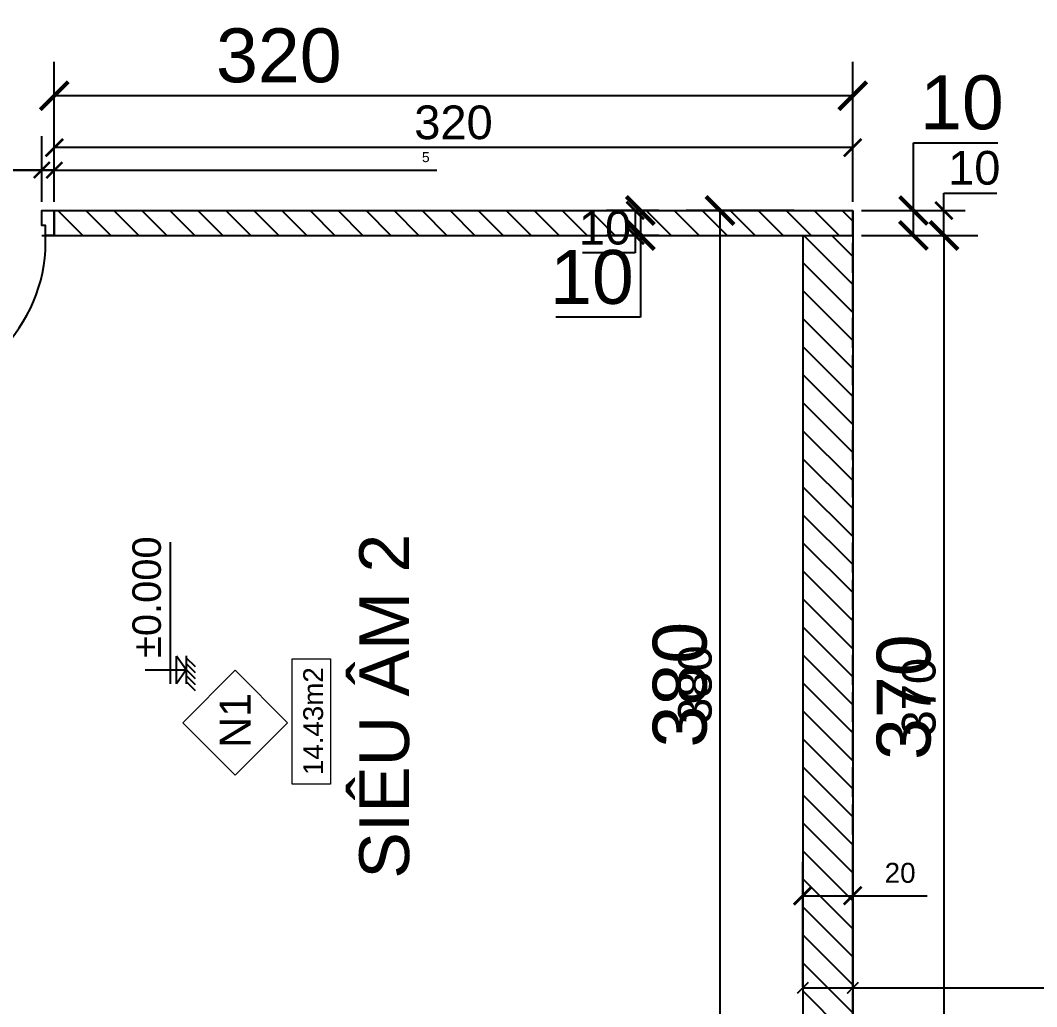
# Model space of a CAD drawing. Header units: millimetres. Extents: x -26398 to 135532, y -376633 to 43268.
# Drawn here: x 10503.4 to 10910.8, y -358794 to -358398.8 of the extents above; entities that cross this region are included whole.
import ezdxf
from ezdxf.enums import TextEntityAlignment as Align

# ---------------------------------------------------------------- set-up
doc = ezdxf.new("R2010")
doc.units = ezdxf.units.MM
doc.linetypes.add('ACAD_ISO02W100', pattern=[15, 12, -3])
for name, color, linetype in [('0 @ 5', 7, 'Continuous'), ('0 @ 8', 7, 'Continuous'), ('A-Door', 150, 'Continuous'), ('A5-KICHTHUOC', 251, 'Continuous'), ('cửa', 152, 'Continuous'), ('NT', 1, 'Continuous'), ('trục chia', 160, 'ACAD_ISO02W100'), ('TƯỜNG', 52, 'Continuous')]:
    doc.layers.add(name, color=color, linetype=linetype)
doc.layers.add('A6-GHICHU', color=147, linetype='Continuous', lineweight=20)
doc.styles.add('GHICHU35', font='', dxfattribs={"width": 0.9, "height": 350})
doc.styles.get("Standard").update_dxf_attribs({"font": 'arial.ttf'})
doc.styles.add('TUANH', font='')
doc.styles.get('GHICHU35').set_extended_font_data('VNI-Helve')
doc.styles.get('TUANH').set_extended_font_data('VNI-Helve-Condense', bold=True)
doc.dimstyles.new('SCALE dimmatbang', dxfattribs={"dimscale": 70, "dimtxt": 2.7, "dimasz": 1.4, "dimexe": 1.7, "dimexo": 0.7, "dimtad": 1, "dimtoh": 1, "dimdec": 1, "dimtxsty": 'Standard', "dimblk": 'ARCHTICK', "dimcen": 2.5, "dimclrd": 1, "dimclre": 256, "dimadec": 0, "dimazin": 0, "dimtfac": 1, "dimtdec": 1, "dimtmove": 0, "dimatfit": 3, "dimfxl": 1, "dimarcsym": 0})

# ---------------------------------------------------------------- blocks, each defined once
blk = doc.blocks.new('A$C7DB75F4D')
at = {"layer": 'A-Door'}
for points in [[(625, 740), (625, 660), (665, 660), (665, 740)], [(625, 180), (625, 660), (665, 660), (665, 180)], [(625, 100), (625, 180), (665, 180), (665, 100)], [(35, 100), (35, 60), (50, 60), (50, 50), (50, 0), (0, 0), (0, 100)], [(665, 100), (700, 100), (700, 0), (650, 0), (650, 50), (650, 60), (665, 60)]]:
    blk.add_lwpolyline(points, close=True, dxfattribs=at)
at = {"layer": 'NT', "color": 1}
blk.add_arc((650, 125), 615.5, 92.3278, 182.3278, dxfattribs=at)
blk = doc.blocks.new('1-cote nen')
for p, q in [((-1.8, 267.2), (-1.8, 0)), ((-91.4, 101.9), (827.5, 101.9)), ((-1.8, 0), (-91.4, 62.9)), ((-91.4, 62.9), (87.7, 62.9)), ((89.6, 0), (-91.4, 0)), ((-1.8, 0), (87.7, 62.9)), ((-137.3, -60), (-77.3, 0)), ((-98.7, -60), (-38.7, 0)), ((-60, -60), (0, 0)), ((-21.3, -60), (38.7, 0)), ((17.3, -60), (77.3, 0))]:
    blk.add_line(p, q)
at = {"ltscale": 50, "style": 'GHICHU35', "width": 0.9}
blk.add_attdef('%%P0.000', (75.5, 163.9), '', height=187.5, dxfattribs=at)
blk = doc.blocks.new('_ArchTick')
at = {"color": 0, "linetype": 'ByBlock', "const_width": 0.15}
blk.add_lwpolyline([(-0.5, -0.5), (0.5, 0.5)], dxfattribs=at)
blk = doc.blocks.new('*D7882')
at = {"lineweight": -2, "transparency": 16777216}
for p, q in [((10517.05, -358469.35), (10517.05, -358415.36)), ((10837.05, -358469.35), (10837.05, -358415.36))]:
    blk.add_line(p, q, dxfattribs=at)
at = {"color": 1, "lineweight": -2, "transparency": 16777216}
blk.add_line((10837.05, -358428.96), (10517.05, -358428.96), dxfattribs=at)
at = {"layer": 'DEFPOINTS', "color": 0, "transparency": 16777216}
for p in [(10517.05, -358428.96), (10517.05, -358474.95), (10837.05, -358474.95)]:
    blk.add_point(p, dxfattribs=at)
at = {"color": 1, "lineweight": -2, "transparency": 16777216, "xscale": 11.2, "yscale": 11.2, "zscale": 11.2, "rotation": 180}
blk.add_blockref('_ArchTick', (10517.05, -358428.96), dxfattribs=at)
at = {"color": 1, "lineweight": -2, "transparency": 16777216, "xscale": 11.2, "yscale": 11.2, "zscale": 11.2}
blk.add_blockref('_ArchTick', (10837.05, -358428.96), dxfattribs=at)
at = {"color": 0, "transparency": 16777216, "insert": (10607.05, -358412.93), "char_height": 21.6, "attachment_point": 5}
blk.add_mtext('320', dxfattribs=at)
blk = doc.blocks.new('*D7883')
at = {"lineweight": -2, "transparency": 16777216}
for p, q in [((10517.05, -358471.45), (10517.05, -358441.24)), ((10837.05, -358471.45), (10837.05, -358441.24))]:
    blk.add_line(p, q, dxfattribs=at)
at = {"color": 1, "lineweight": -2, "transparency": 16777216}
blk.add_line((10837.05, -358449.74), (10517.05, -358449.74), dxfattribs=at)
at = {"layer": 'DEFPOINTS', "color": 0, "transparency": 16777216}
for p in [(10517.05, -358449.74), (10517.05, -358474.95), (10837.05, -358474.95)]:
    blk.add_point(p, dxfattribs=at)
at = {"color": 1, "lineweight": -2, "transparency": 16777216, "xscale": 7, "yscale": 7, "zscale": 7, "rotation": 180}
blk.add_blockref('_ArchTick', (10517.05, -358449.74), dxfattribs=at)
at = {"color": 1, "lineweight": -2, "transparency": 16777216, "xscale": 7, "yscale": 7, "zscale": 7}
blk.add_blockref('_ArchTick', (10837.05, -358449.74), dxfattribs=at)
at = {"color": 0, "transparency": 16777216, "insert": (10677.05, -358439.72), "char_height": 13.5, "attachment_point": 5}
blk.add_mtext('320', dxfattribs=at)
blk = doc.blocks.new('*D7884')
at = {"lineweight": -2, "transparency": 16777216}
for p, q in [((10512.05, -358469.35), (10512.05, -358445.16)), ((10517.05, -358469.35), (10517.05, -358445.16))]:
    blk.add_line(p, q, dxfattribs=at)
at = {"color": 1, "lineweight": -2, "transparency": 16777216}
for p, q in [((10512.05, -358458.76), (10485, -358458.76)), ((10517.05, -358458.76), (10512.05, -358458.76)), ((10517.05, -358458.76), (10523.45, -358458.76))]:
    blk.add_line(p, q, dxfattribs=at)
at = {"layer": 'DEFPOINTS', "color": 0, "transparency": 16777216}
for p in [(10512.05, -358458.76), (10512.05, -358474.95), (10517.05, -358474.95)]:
    blk.add_point(p, dxfattribs=at)
at = {"color": 1, "lineweight": -2, "transparency": 16777216, "xscale": 6.4, "yscale": 6.4, "zscale": 6.4}
blk.add_blockref('_ArchTick', (10512.05, -358458.76), dxfattribs=at)
at = {"color": 1, "lineweight": -2, "transparency": 16777216, "xscale": 6.4, "yscale": 6.4, "zscale": 6.4, "rotation": 180}
blk.add_blockref('_ArchTick', (10517.05, -358458.76), dxfattribs=at)
at = {"color": 0, "transparency": 16777216, "insert": (10492.12, -358450.5), "char_height": 6.4, "attachment_point": 5}
blk.add_mtext('5', dxfattribs=at)
blk = doc.blocks.new('*D7885')
at = {"lineweight": -2, "transparency": 16777216}
for p, q in [((10512.05, -358471.45), (10512.05, -358450.26)), ((10517.05, -358471.45), (10517.05, -358450.26))]:
    blk.add_line(p, q, dxfattribs=at)
at = {"color": 1, "lineweight": -2, "transparency": 16777216}
for p, q in [((10512.05, -358458.76), (10195.68, -358458.76)), ((10517.05, -358458.76), (10512.05, -358458.76)), ((10517.05, -358458.76), (10521.05, -358458.76))]:
    blk.add_line(p, q, dxfattribs=at)
at = {"layer": 'DEFPOINTS', "color": 0, "transparency": 16777216}
for p in [(10512.05, -358458.76), (10512.05, -358474.95), (10517.05, -358474.95)]:
    blk.add_point(p, dxfattribs=at)
at = {"color": 1, "lineweight": -2, "transparency": 16777216, "xscale": 4, "yscale": 4, "zscale": 4}
blk.add_blockref('_ArchTick', (10512.05, -358458.76), dxfattribs=at)
at = {"color": 1, "lineweight": -2, "transparency": 16777216, "xscale": 4, "yscale": 4, "zscale": 4, "rotation": 180}
blk.add_blockref('_ArchTick', (10517.05, -358458.76), dxfattribs=at)
at = {"color": 0, "transparency": 16777216, "insert": (10200.13, -358453.6), "char_height": 4, "attachment_point": 5}
blk.add_mtext('5', dxfattribs=at)
blk = doc.blocks.new('*D7886')
at = {"lineweight": -2, "transparency": 16777216}
for p, q in [((10447.05, -358469.35), (10447.05, -358444.73)), ((10452.05, -358469.35), (10452.05, -358444.73))]:
    blk.add_line(p, q, dxfattribs=at)
at = {"color": 1, "lineweight": -2, "transparency": 16777216}
for p, q in [((10447.05, -358458.33), (10417.22, -358458.33)), ((10452.05, -358458.33), (10447.05, -358458.33)), ((10452.05, -358458.33), (10458.45, -358458.33))]:
    blk.add_line(p, q, dxfattribs=at)
at = {"layer": 'DEFPOINTS', "color": 0, "transparency": 16777216}
for p in [(10447.05, -358458.33), (10447.05, -358474.95), (10452.05, -358474.95)]:
    blk.add_point(p, dxfattribs=at)
at = {"color": 1, "lineweight": -2, "transparency": 16777216, "xscale": 6.4, "yscale": 6.4, "zscale": 6.4}
blk.add_blockref('_ArchTick', (10447.05, -358458.33), dxfattribs=at)
at = {"color": 1, "lineweight": -2, "transparency": 16777216, "xscale": 6.4, "yscale": 6.4, "zscale": 6.4, "rotation": 180}
blk.add_blockref('_ArchTick', (10452.05, -358458.33), dxfattribs=at)
at = {"color": 0, "transparency": 16777216, "insert": (10424.34, -358450.08), "char_height": 6.4, "attachment_point": 5}
blk.add_mtext('5', dxfattribs=at)
blk = doc.blocks.new('*D7887')
at = {"lineweight": -2, "transparency": 16777216}
for p, q in [((10447.05, -358471.45), (10447.05, -358450.26)), ((10452.05, -358471.45), (10452.05, -358450.26))]:
    blk.add_line(p, q, dxfattribs=at)
at = {"color": 1, "lineweight": -2, "transparency": 16777216}
for p, q in [((10447.05, -358458.76), (10443.05, -358458.76)), ((10447.05, -358458.76), (10452.05, -358458.76)), ((10452.05, -358458.76), (10670.42, -358458.76))]:
    blk.add_line(p, q, dxfattribs=at)
at = {"layer": 'DEFPOINTS', "color": 0, "transparency": 16777216}
for p in [(10447.05, -358458.76), (10447.05, -358474.95), (10452.05, -358474.95)]:
    blk.add_point(p, dxfattribs=at)
at = {"color": 1, "lineweight": -2, "transparency": 16777216, "xscale": 4, "yscale": 4, "zscale": 4}
blk.add_blockref('_ArchTick', (10447.05, -358458.76), dxfattribs=at)
at = {"color": 1, "lineweight": -2, "transparency": 16777216, "xscale": 4, "yscale": 4, "zscale": 4, "rotation": 180}
blk.add_blockref('_ArchTick', (10452.05, -358458.76), dxfattribs=at)
at = {"color": 0, "transparency": 16777216, "insert": (10665.96, -358453.6), "char_height": 4, "attachment_point": 5}
blk.add_mtext('5', dxfattribs=at)
blk = doc.blocks.new('*D7812')
at = {"lineweight": -2, "transparency": 16777216}
for p, q in [((10757.25, -358474.95), (10738.35, -358474.95)), ((10757.25, -358484.95), (10738.35, -358484.95))]:
    blk.add_line(p, q, dxfattribs=at)
at = {"color": 1, "lineweight": -2, "transparency": 16777216}
for p, q in [((10751.95, -358474.95), (10751.95, -358484.95)), ((10751.95, -358484.95), (10751.95, -358517.74)), ((10751.95, -358517.74), (10718.12, -358517.74))]:
    blk.add_line(p, q, dxfattribs=at)
at = {"layer": 'DEFPOINTS', "color": 0, "transparency": 16777216}
for p in [(10762.85, -358474.95), (10751.95, -358484.95), (10762.85, -358484.95)]:
    blk.add_point(p, dxfattribs=at)
at = {"color": 1, "lineweight": -2, "transparency": 16777216, "xscale": 11.2, "yscale": 11.2, "zscale": 11.2}
for p, rotation in [((10751.95, -358474.95), 90), ((10751.95, -358484.95), 270)]:
    blk.add_blockref('_ArchTick', p, dxfattribs=dict(at, rotation=rotation))
at = {"color": 0, "transparency": 16777216, "insert": (10732.53, -358501.71), "char_height": 21.6, "attachment_point": 5}
blk.add_mtext('10', dxfattribs=at)
blk = doc.blocks.new('*D7813')
at = {"lineweight": -2, "transparency": 16777216}
for p, q in [((10759.35, -358474.95), (10741.4, -358474.95)), ((10759.35, -358484.95), (10741.4, -358484.95))]:
    blk.add_line(p, q, dxfattribs=at)
at = {"color": 1, "lineweight": -2, "transparency": 16777216}
for p, q in [((10749.9, -358474.95), (10749.9, -358484.95)), ((10749.9, -358484.95), (10749.9, -358491.95)), ((10749.9, -358491.95), (10728.75, -358491.95))]:
    blk.add_line(p, q, dxfattribs=at)
at = {"layer": 'DEFPOINTS', "color": 0, "transparency": 16777216}
for p in [(10762.85, -358474.95), (10749.9, -358484.95), (10762.85, -358484.95)]:
    blk.add_point(p, dxfattribs=at)
at = {"color": 1, "lineweight": -2, "transparency": 16777216, "xscale": 7, "yscale": 7, "zscale": 7}
for p, rotation in [((10749.9, -358474.95), 90), ((10749.9, -358484.95), 270)]:
    blk.add_blockref('_ArchTick', p, dxfattribs=dict(at, rotation=rotation))
at = {"color": 0, "transparency": 16777216, "insert": (10737.76, -358481.93), "char_height": 13.5, "attachment_point": 5}
blk.add_mtext('10', dxfattribs=at)
blk = doc.blocks.new('*D7932')
at = {"lineweight": -2, "transparency": 16777216}
for p, q in [((10811.45, -358474.95), (10770.3, -358474.95)), ((10811.45, -358854.95), (10770.3, -358854.95))]:
    blk.add_line(p, q, dxfattribs=at)
at = {"color": 1, "lineweight": -2, "transparency": 16777216}
blk.add_line((10783.9, -358854.95), (10783.9, -358474.95), dxfattribs=at)
at = {"layer": 'DEFPOINTS', "color": 0, "transparency": 16777216}
for p in [(10783.9, -358474.95), (10817.05, -358474.95), (10817.05, -358854.95)]:
    blk.add_point(p, dxfattribs=at)
at = {"color": 1, "lineweight": -2, "transparency": 16777216, "xscale": 11.2, "yscale": 11.2, "zscale": 11.2}
for p, rotation in [((10783.9, -358474.95), 90), ((10783.9, -358854.95), 270)]:
    blk.add_blockref('_ArchTick', p, dxfattribs=dict(at, rotation=rotation))
at = {"color": 0, "transparency": 16777216, "insert": (10767.86, -358664.95), "char_height": 21.6, "attachment_point": 5, "rotation": 90}
blk.add_mtext('380', dxfattribs=at)
blk = doc.blocks.new('*D7933')
at = {"lineweight": -2, "transparency": 16777216}
for p, q in [((10813.55, -358474.95), (10775.4, -358474.95)), ((10813.55, -358854.95), (10775.4, -358854.95))]:
    blk.add_line(p, q, dxfattribs=at)
at = {"color": 1, "lineweight": -2, "transparency": 16777216}
blk.add_line((10783.9, -358854.95), (10783.9, -358474.95), dxfattribs=at)
at = {"layer": 'DEFPOINTS', "color": 0, "transparency": 16777216}
for p in [(10783.9, -358474.95), (10817.05, -358474.95), (10817.05, -358854.95)]:
    blk.add_point(p, dxfattribs=at)
at = {"color": 1, "lineweight": -2, "transparency": 16777216, "xscale": 7, "yscale": 7, "zscale": 7}
for p, rotation in [((10783.9, -358474.95), 90), ((10783.9, -358854.95), 270)]:
    blk.add_blockref('_ArchTick', p, dxfattribs=dict(at, rotation=rotation))
at = {"color": 0, "transparency": 16777216, "insert": (10773.88, -358664.95), "char_height": 13.5, "attachment_point": 5, "rotation": 90}
blk.add_mtext('380', dxfattribs=at)
blk = doc.blocks.new('*D7683')
at = {"lineweight": -2, "transparency": 16777216}
for p, q in [((10842.65, -358484.95), (10887.23, -358484.95)), ((10842.65, -358854.95), (10887.23, -358854.95))]:
    blk.add_line(p, q, dxfattribs=at)
at = {"color": 1, "lineweight": -2, "transparency": 16777216}
blk.add_line((10873.63, -358484.95), (10873.63, -358854.95), dxfattribs=at)
at = {"layer": 'DEFPOINTS', "color": 0, "transparency": 16777216}
for p in [(10837.05, -358484.95), (10837.05, -358854.95), (10873.63, -358854.95)]:
    blk.add_point(p, dxfattribs=at)
at = {"color": 1, "lineweight": -2, "transparency": 16777216, "xscale": 11.2, "yscale": 11.2, "zscale": 11.2}
for p, rotation in [((10873.63, -358484.95), 90), ((10873.63, -358854.95), 270)]:
    blk.add_blockref('_ArchTick', p, dxfattribs=dict(at, rotation=rotation))
at = {"color": 0, "transparency": 16777216, "insert": (10857.6, -358669.95), "char_height": 21.6, "attachment_point": 5, "rotation": 90}
blk.add_mtext('370', dxfattribs=at)
blk = doc.blocks.new('*D7684')
at = {"lineweight": -2, "transparency": 16777216}
for p, q in [((10840.55, -358484.95), (10882.13, -358484.95)), ((10840.55, -358854.95), (10882.13, -358854.95))]:
    blk.add_line(p, q, dxfattribs=at)
at = {"color": 1, "lineweight": -2, "transparency": 16777216}
blk.add_line((10873.63, -358484.95), (10873.63, -358854.95), dxfattribs=at)
at = {"layer": 'DEFPOINTS', "color": 0, "transparency": 16777216}
for p in [(10837.05, -358484.95), (10837.05, -358854.95), (10873.63, -358854.95)]:
    blk.add_point(p, dxfattribs=at)
at = {"color": 1, "lineweight": -2, "transparency": 16777216, "xscale": 7, "yscale": 7, "zscale": 7}
for p, rotation in [((10873.63, -358484.95), 90), ((10873.63, -358854.95), 270)]:
    blk.add_blockref('_ArchTick', p, dxfattribs=dict(at, rotation=rotation))
at = {"color": 0, "transparency": 16777216, "insert": (10863.61, -358669.95), "char_height": 13.5, "attachment_point": 5, "rotation": 90}
blk.add_mtext('370', dxfattribs=at)
blk = doc.blocks.new('*D7761')
at = {"color": 1, "lineweight": -2, "transparency": 16777216}
for p, q in [((10861.41, -358474.95), (10861.41, -358447.79)), ((10861.41, -358447.79), (10895.24, -358447.79)), ((10861.41, -358484.95), (10861.41, -358474.95))]:
    blk.add_line(p, q, dxfattribs=at)
at = {"lineweight": -2, "transparency": 16777216}
for p, q in [((10842.65, -358474.95), (10875.01, -358474.95)), ((10842.65, -358484.95), (10875.01, -358484.95))]:
    blk.add_line(p, q, dxfattribs=at)
at = {"layer": 'DEFPOINTS', "color": 0, "transparency": 16777216}
for p in [(10837.05, -358474.95), (10861.41, -358474.95), (10837.05, -358484.95)]:
    blk.add_point(p, dxfattribs=at)
at = {"color": 1, "lineweight": -2, "transparency": 16777216, "xscale": 11.2, "yscale": 11.2, "zscale": 11.2}
for p, rotation in [((10861.41, -358474.95), 90), ((10861.41, -358484.95), 270)]:
    blk.add_blockref('_ArchTick', p, dxfattribs=dict(at, rotation=rotation))
at = {"color": 0, "transparency": 16777216, "insert": (10880.82, -358431.76), "char_height": 21.6, "attachment_point": 5}
blk.add_mtext('10', dxfattribs=at)
blk = doc.blocks.new('*D7762')
at = {"color": 1, "lineweight": -2, "transparency": 16777216}
for p, q in [((10873.63, -358474.95), (10873.63, -358467.95)), ((10873.63, -358467.95), (10894.78, -358467.95)), ((10873.63, -358484.95), (10873.63, -358474.95))]:
    blk.add_line(p, q, dxfattribs=at)
at = {"lineweight": -2, "transparency": 16777216}
for p, q in [((10840.55, -358474.95), (10882.13, -358474.95)), ((10840.55, -358484.95), (10882.13, -358484.95))]:
    blk.add_line(p, q, dxfattribs=at)
at = {"layer": 'DEFPOINTS', "color": 0, "transparency": 16777216}
for p in [(10837.05, -358474.95), (10873.63, -358474.95), (10837.05, -358484.95)]:
    blk.add_point(p, dxfattribs=at)
at = {"color": 1, "lineweight": -2, "transparency": 16777216, "xscale": 7, "yscale": 7, "zscale": 7}
for p, rotation in [((10873.63, -358474.95), 90), ((10873.63, -358484.95), 270)]:
    blk.add_blockref('_ArchTick', p, dxfattribs=dict(at, rotation=rotation))
at = {"color": 0, "transparency": 16777216, "insert": (10885.77, -358457.93), "char_height": 13.5, "attachment_point": 5}
blk.add_mtext('10', dxfattribs=at)
blk = doc.blocks.new('*D7739')
at = {"lineweight": -2, "transparency": 16777216}
for p, q in [((10817.05, -358783.97), (10817.05, -358735.89)), ((10837.05, -358783.97), (10837.05, -358735.89))]:
    blk.add_line(p, q, dxfattribs=at)
at = {"color": 1, "lineweight": -2, "transparency": 16777216}
for p, q in [((10817.05, -358749.49), (10837.05, -358749.49)), ((10837.05, -358749.49), (10866.83, -358749.49))]:
    blk.add_line(p, q, dxfattribs=at)
at = {"layer": 'DEFPOINTS', "color": 0, "transparency": 16777216}
for p in [(10837.05, -358749.49), (10817.05, -358789.57), (10837.05, -358789.57)]:
    blk.add_point(p, dxfattribs=at)
at = {"color": 1, "lineweight": -2, "transparency": 16777216, "xscale": 7.2, "yscale": 7.2, "zscale": 7.2, "rotation": 180}
blk.add_blockref('_ArchTick', (10817.05, -358749.49), dxfattribs=at)
at = {"color": 1, "lineweight": -2, "transparency": 16777216, "xscale": 7.2, "yscale": 7.2, "zscale": 7.2}
blk.add_blockref('_ArchTick', (10837.05, -358749.49), dxfattribs=at)
at = {"color": 0, "transparency": 16777216, "insert": (10856.05, -358740.4), "char_height": 8, "attachment_point": 5}
blk.add_mtext('20', dxfattribs=at)
blk = doc.blocks.new('*D7740')
at = {"lineweight": -2, "transparency": 16777216}
for p, q in [((10817.05, -358786.07), (10817.05, -358777.93)), ((10837.05, -358786.07), (10837.05, -358777.93))]:
    blk.add_line(p, q, dxfattribs=at)
at = {"color": 1, "lineweight": -2, "transparency": 16777216}
for p, q in [((10817.05, -358786.43), (10837.05, -358786.43)), ((10837.05, -358786.43), (11093.33, -358786.43))]:
    blk.add_line(p, q, dxfattribs=at)
at = {"layer": 'DEFPOINTS', "color": 0, "transparency": 16777216}
for p in [(10837.05, -358786.43), (10817.05, -358789.57), (10837.05, -358789.57)]:
    blk.add_point(p, dxfattribs=at)
at = {"color": 1, "lineweight": -2, "transparency": 16777216, "xscale": 4.5, "yscale": 4.5, "zscale": 4.5, "rotation": 180}
blk.add_blockref('_ArchTick', (10817.05, -358786.43), dxfattribs=at)
at = {"color": 1, "lineweight": -2, "transparency": 16777216, "xscale": 4.5, "yscale": 4.5, "zscale": 4.5}
blk.add_blockref('_ArchTick', (10837.05, -358786.43), dxfattribs=at)
at = {"color": 0, "transparency": 16777216, "insert": (11086.59, -358780.75), "char_height": 5, "attachment_point": 5}
blk.add_mtext('20', dxfattribs=at)
blk = doc.blocks.new('*U9183')
at = {"layer": '0 @ 5'}
dim = blk.add_linear_dim(base=(10517.05, -358449.74), p1=(10837.05, -358474.95), p2=(10517.05, -358474.95), angle=180, dimstyle='SCALE dimmatbang', override={"dimscale": 5, "dimtix": 0, "dimtofl": 1, "dimtmove": 0, "dimatfit": 3}, dxfattribs=at)
dim.commit()
dim.dimension.update_dxf_attribs({"geometry": '*D7883', "text_midpoint": (10677.05, -358439.72)})
at = {"layer": '0 @ 8'}
dim = blk.add_linear_dim(base=(10517.05, -358428.96), p1=(10837.05, -358474.95), p2=(10517.05, -358474.95), angle=180, dimstyle='SCALE dimmatbang', override={"dimscale": 8, "dimtix": 0, "dimtofl": 1, "dimtmove": 0, "dimatfit": 3}, dxfattribs=at)
dim.commit()
dim.dimension.update_dxf_attribs({"geometry": '*D7882', "text_midpoint": (10607.05, -358428.96), "dimtype": 128})
blk = doc.blocks.new('*U9184')
at = {"layer": '0 @ 5'}
dim = blk.add_linear_dim(base=(10512.05, -358458.76), p1=(10517.05, -358474.95), p2=(10512.05, -358474.95), angle=180, dimstyle='SCALE dimmatbang', override={"dimscale": 5, "dimtxt": 0.8, "dimasz": 0.8, "dimtix": 0, "dimtofl": 1, "dimtmove": 0, "dimatfit": 3}, dxfattribs=at)
dim.commit()
dim.dimension.update_dxf_attribs({"geometry": '*D7885', "text_midpoint": (10200.13, -358458.76), "dimtype": 128})
at = {"layer": '0 @ 8'}
dim = blk.add_linear_dim(base=(10512.05, -358458.76), p1=(10517.05, -358474.95), p2=(10512.05, -358474.95), angle=180, dimstyle='SCALE dimmatbang', override={"dimscale": 8, "dimtxt": 0.8, "dimasz": 0.8, "dimtix": 0, "dimtofl": 1, "dimtmove": 0, "dimatfit": 3}, dxfattribs=at)
dim.commit()
dim.dimension.update_dxf_attribs({"geometry": '*D7884', "text_midpoint": (10492.12, -358458.76), "dimtype": 128})
blk = doc.blocks.new('*U9185')
at = {"layer": '0 @ 5'}
dim = blk.add_linear_dim(base=(10447.05, -358458.76), p1=(10452.05, -358474.95), p2=(10447.05, -358474.95), angle=180, dimstyle='SCALE dimmatbang', override={"dimscale": 5, "dimtxt": 0.8, "dimasz": 0.8, "dimtix": 0, "dimtofl": 1, "dimtmove": 0, "dimatfit": 3}, dxfattribs=at)
dim.commit()
dim.dimension.update_dxf_attribs({"geometry": '*D7887', "text_midpoint": (10665.96, -358458.76), "dimtype": 128})
at = {"layer": '0 @ 8'}
dim = blk.add_linear_dim(base=(10447.05, -358458.33), p1=(10452.05, -358474.95), p2=(10447.05, -358474.95), angle=180, dimstyle='SCALE dimmatbang', override={"dimscale": 8, "dimtxt": 0.8, "dimasz": 0.8, "dimtix": 0, "dimtofl": 1, "dimtmove": 0, "dimatfit": 3}, dxfattribs=at)
dim.commit()
dim.dimension.update_dxf_attribs({"geometry": '*D7886', "text_midpoint": (10424.34, -358458.33), "dimtype": 128})
blk = doc.blocks.new('*U9245')
at = {"layer": '0 @ 5'}
dim = blk.add_linear_dim(base=(10749.9, -358484.95), p1=(10762.85, -358474.95), p2=(10762.85, -358484.95), angle=90, dimstyle='SCALE dimmatbang', override={"dimscale": 5, "dimtix": 0, "dimtofl": 1, "dimtmove": 0, "dimatfit": 3}, dxfattribs=at)
dim.commit()
dim.dimension.update_dxf_attribs({"geometry": '*D7813', "text_midpoint": (10737.76, -358481.93)})
at = {"layer": '0 @ 8'}
dim = blk.add_linear_dim(base=(10751.95, -358484.95), p1=(10762.85, -358474.95), p2=(10762.85, -358484.95), angle=90, dimstyle='SCALE dimmatbang', override={"dimscale": 8, "dimtix": 0, "dimtofl": 1, "dimtmove": 0, "dimatfit": 3}, dxfattribs=at)
dim.commit()
dim.dimension.update_dxf_attribs({"geometry": '*D7812', "text_midpoint": (10732.53, -358517.74), "dimtype": 128})
blk = doc.blocks.new('*U9261')
at = {"layer": '0 @ 5'}
dim = blk.add_linear_dim(base=(10783.9, -358474.95), p1=(10817.05, -358854.95), p2=(10817.05, -358474.95), angle=90, dimstyle='SCALE dimmatbang', override={"dimscale": 5, "dimtix": 0, "dimtofl": 1, "dimtmove": 0, "dimatfit": 3}, dxfattribs=at)
dim.commit()
dim.dimension.update_dxf_attribs({"geometry": '*D7933', "text_midpoint": (10773.88, -358664.95)})
at = {"layer": '0 @ 8'}
dim = blk.add_linear_dim(base=(10783.9, -358474.95), p1=(10817.05, -358854.95), p2=(10817.05, -358474.95), angle=90, dimstyle='SCALE dimmatbang', override={"dimscale": 8, "dimtix": 0, "dimtofl": 1, "dimtmove": 0, "dimatfit": 3}, dxfattribs=at)
dim.commit()
dim.dimension.update_dxf_attribs({"geometry": '*D7932', "text_midpoint": (10767.86, -358664.95)})
blk = doc.blocks.new('*U9284')
at = {"layer": '0 @ 5'}
dim = blk.add_linear_dim(base=(10873.63, -358854.95), p1=(10837.05, -358484.95), p2=(10837.05, -358854.95), angle=90, dimstyle='SCALE dimmatbang', override={"dimscale": 5, "dimtix": 0, "dimtofl": 1, "dimtmove": 0, "dimatfit": 3}, dxfattribs=at)
dim.commit()
dim.dimension.update_dxf_attribs({"geometry": '*D7684', "text_midpoint": (10863.61, -358669.95)})
at = {"layer": '0 @ 8'}
dim = blk.add_linear_dim(base=(10873.63, -358854.95), p1=(10837.05, -358484.95), p2=(10837.05, -358854.95), angle=90, dimstyle='SCALE dimmatbang', override={"dimscale": 8, "dimtix": 0, "dimtofl": 1, "dimtmove": 0, "dimatfit": 3}, dxfattribs=at)
dim.commit()
dim.dimension.update_dxf_attribs({"geometry": '*D7683', "text_midpoint": (10857.6, -358669.95)})
blk = doc.blocks.new('*U9305')
at = {"layer": '0 @ 5'}
dim = blk.add_linear_dim(base=(10873.63, -358474.95), p1=(10837.05, -358484.95), p2=(10837.05, -358474.95), angle=90, dimstyle='SCALE dimmatbang', override={"dimscale": 5, "dimtix": 0, "dimtofl": 1, "dimtmove": 0, "dimatfit": 3}, dxfattribs=at)
dim.commit()
dim.dimension.update_dxf_attribs({"geometry": '*D7762', "text_midpoint": (10885.77, -358457.93)})
at = {"layer": '0 @ 8'}
dim = blk.add_linear_dim(base=(10861.41, -358474.95), p1=(10837.05, -358484.95), p2=(10837.05, -358474.95), angle=90, dimstyle='SCALE dimmatbang', override={"dimscale": 8, "dimtix": 0, "dimtofl": 1, "dimtmove": 0, "dimatfit": 3}, dxfattribs=at)
dim.commit()
dim.dimension.update_dxf_attribs({"geometry": '*D7761', "text_midpoint": (10880.82, -358447.79), "dimtype": 128})
blk = doc.blocks.new('*U9330')
at = {"layer": '0 @ 5'}
dim = blk.add_linear_dim(base=(10837.05, -358786.43), p1=(10817.05, -358789.57), p2=(10837.05, -358789.57), angle=180, dimstyle='SCALE dimmatbang', override={"dimscale": 5, "dimtxt": 1, "dimasz": 0.9, "dimtix": 0, "dimtofl": 1, "dimtmove": 0, "dimatfit": 3}, dxfattribs=at)
dim.commit()
dim.dimension.update_dxf_attribs({"geometry": '*D7740', "text_midpoint": (11086.59, -358786.43), "dimtype": 128})
at = {"layer": '0 @ 8'}
dim = blk.add_linear_dim(base=(10837.05, -358749.49), p1=(10817.05, -358789.57), p2=(10837.05, -358789.57), angle=180, dimstyle='SCALE dimmatbang', override={"dimscale": 8, "dimtxt": 1, "dimasz": 0.9, "dimtix": 0, "dimtofl": 1, "dimtmove": 0, "dimatfit": 3}, dxfattribs=at)
dim.commit()
dim.dimension.update_dxf_attribs({"geometry": '*D7739', "text_midpoint": (10856.05, -358749.49), "dimtype": 128})

msp = doc.modelspace()

# ---------------------------------------------------------------- hatches: boundary and pattern name
h = msp.add_hatch()
h.set_pattern_fill('ANSI31', color=256, scale=2.5, angle=90)
h.set_pattern_definition([(135, (5738.24, -361103.396), (-5.61266, -5.61266), [])])
h.paths.add_polyline_path([(10837.05, -358484.95), (10837.05, -358474.95), (10517.05, -358474.95), (10517.05, -358484.95)])
h.paths.add_polyline_path([(10750.34, -358519.2), (10750.34, -358493.44), (10731.59, -358493.44), (10731.59, -358519.2)], flags=9)
at = {"layer": 'TƯỜNG'}
h = msp.add_hatch(dxfattribs=at)
h.set_pattern_fill('ANSI31', color=256, scale=2.5, angle=90)
h.set_pattern_definition([(135, (-202.924, -361103.396), (-5.61266, -5.61266), [])])
h.paths.add_polyline_path([(10837.05, -358854.95), (10837.05, -358874.95), (11027.42, -358874.95), (11027.42, -358854.95)])
h.paths.add_polyline_path([(10817.05, -358484.95), (10817.05, -358854.95), (10837.05, -358854.95), (10837.05, -358484.95)])
h.paths.add_polyline_path([(10637.05, -358854.95), (10452.05, -358854.95), (10452.05, -358874.95), (10817.05, -358874.95), (10817.05, -358854.95)])
h.paths.add_polyline_path([(11057.42, -358854.95), (11057.42, -358874.95), (11237.05, -358874.95), (11237.05, -358854.95)])
h.paths.add_polyline_path([(11237.05, -358854.95), (11237.05, -358874.95), (11417.05, -358874.95), (11417.05, -358854.95)])
h.paths.add_polyline_path([(10052.05, -358854.95), (10052.05, -358874.95), (10422.05, -358874.95), (10422.05, -358854.95)])
h.paths.add_polyline_path([(9452.05, -358854.95), (9452.05, -358874.95), (10022.05, -358874.95), (10022.05, -358854.95)])
h.paths.add_polyline_path([(9152.05, -358854.95), (9152.05, -358874.95), (9422.05, -358874.95), (9422.05, -358860.23), (9416.76, -358854.95)])
h.paths.add_polyline_path([(8852.05, -358854.95), (8852.05, -358873.95), (8853.05, -358874.95), (9122.05, -358874.95), (9122.05, -358854.95)])
h.paths.add_polyline_path([(8257.05, -358854.95), (8257.05, -358874.95), (8822.05, -358874.95), (8822.05, -358855.17), (8821.82, -358854.95)])
h.paths.add_polyline_path([(7936.42, -358854.95), (7437.05, -358854.95), (7437.05, -358874.95), (8237.05, -358874.95), (8237.05, -358854.95), (8042.05, -358854.95)])

# ---------------------------------------------------------------- linework, layer by layer
for p, q in [((10517.05, -358484.95), (10517.05, -358474.95)), ((10517.05, -358474.95), (10517.05, -358484.95))]:
    msp.add_line(p, q)
at = {"layer": 'A6-GHICHU', "ltscale": 0.5}
for points in [[(10612.34, -358704.76), (10612.34, -358654.65), (10627.79, -358654.65), (10627.79, -358704.76)], [(10610.56, -358680.21), (10589.54, -358659.19), (10568.53, -358680.21), (10589.54, -358701.22)]]:
    msp.add_lwpolyline(points, close=True, dxfattribs=at)
at = {"layer": 'trục chia'}
msp.add_line((10837.05, -358874.95), (10837.05, -358474.95), dxfattribs=at)
at = {"layer": 'TƯỜNG'}
for p, q in [((10512.05, -358474.95), (10837.05, -358474.95)), ((10837.05, -358474.95), (10837.05, -358874.95)), ((10512.05, -358484.95), (10837.05, -358484.95)), ((10817.05, -358484.95), (10817.05, -358854.95))]:
    msp.add_line(p, q, dxfattribs=at)

# ---------------------------------------------------------------- block references
for name in ['*U9183', '*U9305', '*U9184', '*U9185', '*U9245', '*U9261', '*U9284', '*U9330']:
    msp.add_blockref(name, (0, 0))
at = {"layer": 'A5-KICHTHUOC', "ltscale": 0.5}
ref = msp.add_blockref('1-cote nen', (10569.91, -358658.91), dxfattribs=dict(at, xscale=0.06173531862781489, yscale=0.06173531862781489, zscale=0.06173531862781489, rotation=90))
ref.add_attrib('%%P0.000', '%%P0.000', (10559.79, -358654.25), dxfattribs={"layer": '0', "color": 4, "ltscale": 50, "height": 11.432, "rotation": 90})
at = {"layer": 'cửa', "xscale": 0.1, "yscale": 0.1, "zscale": 0.1, "rotation": 180}
msp.add_blockref('A$C7DB75F4D', (10517.05, -358474.95), dxfattribs=at)

# ---------------------------------------------------------------- texts
msp.add_text('SIÊU ÂM 2', height=20, rotation=90).set_placement((10649.27, -358673.59), align=Align.MIDDLE_CENTER)
at = {"layer": 'A6-GHICHU', "ltscale": 0.5, "attachment_point": 5, "rotation": 90, "style": 'TUANH'}
for s, insert, char_height in [('{\\fArial|b0|i0|c163|p34;14.43\\fArial|b0|i0|c0|p34;m2}', (10620.86, -358679.57), 7.9559), ('{\\fArial|b0|i0|c0|p34;N1}', (10589.52, -358679.27), 12.3835)]:
    msp.add_mtext(s, dxfattribs=dict(at, insert=insert, char_height=char_height))

doc.saveas('drawing.dxf')
